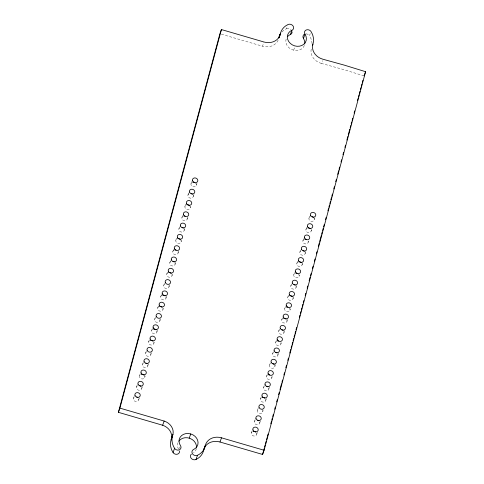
<?xml version="1.0" encoding="UTF-8"?>
<svg xmlns="http://www.w3.org/2000/svg" width="484" height="484" viewBox="0 0 484 484"><rect width="100%" height="100%" fill="white"/><g stroke="black" fill="none" stroke-linecap="round" stroke-linejoin="round"><path stroke-width="0.36" stroke-dasharray="2.42 1.81" d="M191.005 183.726L191.761 181.627M187.974 195.028L188.73 192.928M184.942 206.329L185.699 204.23M181.911 217.631L182.668 215.531M178.88 228.926L179.637 226.833M175.855 240.227L176.606 238.128M196.244 185.257L197 183.164M172.824 251.529L173.581 249.429M193.213 196.558L193.969 194.459M169.793 262.83L170.549 260.731M190.188 207.86L190.69 206.462M166.762 274.132L167.518 272.032M187.157 219.161L187.913 217.062M163.731 285.433L164.487 283.334M184.126 230.463L184.882 228.363M160.7 296.728L161.456 294.635M181.095 241.758L181.597 240.36M157.675 308.03L158.425 305.93M178.064 253.059L178.82 250.966M154.644 319.331L155.4 317.232M175.039 264.361L175.789 262.261M151.613 330.632L152.369 328.533M172.008 275.662L172.51 274.265M148.582 341.934L149.338 339.835M168.977 286.964L169.733 284.864M145.551 353.229L146.307 351.136M165.945 298.265L166.702 296.166M142.526 364.531L143.276 362.437M162.914 309.56L163.417 308.163M139.495 375.832L140.251 373.733M159.883 320.862L160.64 318.768M136.464 387.133L137.22 385.034M156.858 332.163L157.609 330.064M133.433 398.435L134.189 396.336M153.827 343.465L154.329 342.067M150.796 354.766L151.553 352.667M221.351 34.182L262.503 46.21L263.762 42.713M147.765 366.067L148.521 363.968M144.734 377.363L145.242 375.965M141.709 388.664L142.459 386.565M138.678 399.966L139.434 397.866M282.051 31.914A17.109 14.635 19.8 0 1 286.516 28.725L287.526 25.924M293.655 50.197L294.659 47.402M312.023 43.59A18.664 15.966 19.8 0 0 309.488 35.719L310.244 33.62M179.522 448.438L180.024 447.041M364.089 75.897L342.872 69.357L321.491 63.446L322.495 60.651M308.967 218.205L309.724 216.106M305.936 229.501L306.693 227.407M302.911 240.802L303.662 238.709M299.88 252.103L300.637 250.004M296.849 263.405L297.606 261.306M293.818 274.706L294.575 272.607M314.213 219.736L314.969 217.637M290.787 286.008L291.543 283.908M311.182 231.037L311.684 229.64M287.756 297.303L288.512 295.21M308.151 242.339L308.653 240.935M284.731 308.604L285.481 306.511M305.12 253.634L305.876 251.541M281.7 319.906L282.456 317.806M302.095 264.936L302.845 262.836M278.669 331.207L279.425 329.108M299.064 276.237L299.566 274.839M275.638 342.509L276.394 340.409M296.033 287.538L296.789 285.439M272.607 353.81L273.363 351.711M293.002 298.84L293.758 296.74M269.582 365.105L270.332 363.012M289.97 310.141L290.473 308.738M266.551 376.407L267.307 374.307M286.939 321.436L287.696 319.343M263.52 387.708L264.276 385.609M283.914 332.738L284.665 330.639M260.489 399.01L261.245 396.91M280.883 344.039L281.385 342.642M257.458 410.311L258.214 408.212M277.852 355.341L278.609 353.241M254.427 421.612L255.183 419.513M274.821 366.642L275.577 364.543M251.402 432.908L252.152 430.814M271.79 377.937L272.298 376.54M268.759 389.239L269.515 387.146M265.734 400.54L266.484 398.441M262.703 411.842L263.205 410.444M259.672 423.143L260.428 421.044M256.641 434.444L257.397 432.345M180.308 239.423A2.735 2.335 19.8 0 1 180.441 242.786A2.735 2.335 19.8 0 1 176.636 242.569A2.735 2.335 19.8 0 1 176.509 239.199M178.015 251.831A2.735 2.335 19.8 0 1 176.23 254.638A2.735 2.335 19.8 0 1 172.873 252.763A2.735 2.335 19.8 0 1 174.657 249.956M184.077 229.228A2.735 2.335 19.8 0 1 180.901 231.957A2.735 2.335 19.8 0 1 179.54 227.903M174.99 263.127A2.735 2.335 19.8 0 1 173.199 265.934A2.735 2.335 19.8 0 1 169.842 264.064A2.735 2.335 19.8 0 1 171.626 261.257M171.959 274.428A2.735 2.335 19.8 0 1 168.777 277.157A2.735 2.335 19.8 0 1 167.416 273.103M168.928 285.729A2.735 2.335 19.8 0 1 165.746 288.458A2.735 2.335 19.8 0 1 164.385 284.404M165.897 297.031A2.735 2.335 19.8 0 1 164.112 299.838A2.735 2.335 19.8 0 1 160.748 297.962A2.735 2.335 19.8 0 1 162.539 295.155M256.593 433.21A2.735 2.335 19.8 0 1 253.416 435.939A2.735 2.335 19.8 0 1 252.055 431.885M195.457 182.922A2.735 2.335 19.8 0 1 195.246 186.534A2.735 2.335 19.8 0 1 191.228 185.36A2.735 2.335 19.8 0 1 192.838 182.153M189.401 205.518A2.735 2.335 19.8 0 1 189.183 209.13A2.735 2.335 19.8 0 1 185.166 207.957A2.735 2.335 19.8 0 1 186.776 204.756M193.17 195.324A2.735 2.335 19.8 0 1 191.38 198.131A2.735 2.335 19.8 0 1 188.022 196.262A2.735 2.335 19.8 0 1 189.807 193.455M187.108 217.927A2.735 2.335 19.8 0 1 183.926 220.656A2.735 2.335 19.8 0 1 182.565 216.602M283.866 331.504A2.735 2.335 19.8 0 1 280.684 334.232A2.735 2.335 19.8 0 1 279.322 330.179M280.835 342.805A2.735 2.335 19.8 0 1 277.653 345.534A2.735 2.335 19.8 0 1 276.291 341.48M277.804 354.106A2.735 2.335 19.8 0 1 274.622 356.835A2.735 2.335 19.8 0 1 273.26 352.782M274.035 364.301A2.735 2.335 19.8 0 1 274.168 367.665A2.735 2.335 19.8 0 1 270.362 367.447A2.735 2.335 19.8 0 1 270.235 364.083M271.742 376.709A2.735 2.335 19.8 0 1 268.566 379.432A2.735 2.335 19.8 0 1 267.204 375.378M268.711 388.011A2.735 2.335 19.8 0 1 265.534 390.733A2.735 2.335 19.8 0 1 264.173 386.68M265.686 399.306A2.735 2.335 19.8 0 1 262.503 402.035A2.735 2.335 19.8 0 1 261.142 397.981M261.917 409.5A2.735 2.335 19.8 0 1 262.05 412.87A2.735 2.335 19.8 0 1 258.244 412.652A2.735 2.335 19.8 0 1 258.111 409.282M259.624 421.909A2.735 2.335 19.8 0 1 256.447 424.637A2.735 2.335 19.8 0 1 255.086 420.584M313.426 217.395A2.735 2.335 19.8 0 1 313.209 221.006A2.735 2.335 19.8 0 1 309.191 219.833A2.735 2.335 19.8 0 1 310.807 216.626M311.133 229.803A2.735 2.335 19.8 0 1 307.957 232.532A2.735 2.335 19.8 0 1 306.596 228.478M308.102 241.105A2.735 2.335 19.8 0 1 304.926 243.833A2.735 2.335 19.8 0 1 303.565 239.774M305.071 252.406A2.735 2.335 19.8 0 1 301.895 255.128A2.735 2.335 19.8 0 1 300.534 251.075M302.046 263.701A2.735 2.335 19.8 0 1 298.864 266.43A2.735 2.335 19.8 0 1 297.503 262.376M298.277 273.896A2.735 2.335 19.8 0 1 298.41 277.265A2.735 2.335 19.8 0 1 294.605 277.048A2.735 2.335 19.8 0 1 294.472 273.678M295.984 286.304A2.735 2.335 19.8 0 1 292.802 289.033A2.735 2.335 19.8 0 1 291.441 284.979M292.953 297.606A2.735 2.335 19.8 0 1 289.777 300.334A2.735 2.335 19.8 0 1 288.416 296.281M289.184 307.8A2.735 2.335 19.8 0 1 288.966 311.412A2.735 2.335 19.8 0 1 284.955 310.238A2.735 2.335 19.8 0 1 286.564 307.031M286.891 320.208A2.735 2.335 19.8 0 1 283.715 322.931A2.735 2.335 19.8 0 1 282.353 318.877M138.63 398.731A2.735 2.335 19.8 0 1 135.447 401.46A2.735 2.335 19.8 0 1 134.086 397.406M321.491 63.446A13.219 11.307 19.8 0 1 311.412 48.315A18.664 15.966 19.8 0 0 311.557 47.807M305.955 33.916A3.563 3.049 19.8 0 1 309.488 35.719M304.418 45.448A9.692 8.288 19.8 0 1 291.943 49.628A9.692 8.288 19.8 0 1 286.619 37.885M286.516 28.725A3.715 3.176 19.8 0 1 290.957 29.5M278.137 40.178A13.667 11.689 19.8 0 1 262.503 46.21M141.661 387.43A2.735 2.335 19.8 0 1 138.478 390.158A2.735 2.335 19.8 0 1 137.117 386.105M162.866 308.332A2.735 2.335 19.8 0 1 161.081 311.139A2.735 2.335 19.8 0 1 157.724 309.264A2.735 2.335 19.8 0 1 159.508 306.457M159.835 319.634A2.735 2.335 19.8 0 1 156.659 322.356A2.735 2.335 19.8 0 1 155.297 318.303M156.81 330.929A2.735 2.335 19.8 0 1 153.628 333.657A2.735 2.335 19.8 0 1 152.266 329.604M153.779 342.23A2.735 2.335 19.8 0 1 150.597 344.959A2.735 2.335 19.8 0 1 149.235 340.905M150.748 353.532A2.735 2.335 19.8 0 1 147.572 356.26A2.735 2.335 19.8 0 1 146.21 352.207M147.717 364.833A2.735 2.335 19.8 0 1 144.541 367.556A2.735 2.335 19.8 0 1 143.179 363.502M143.948 375.027A2.735 2.335 19.8 0 1 143.736 378.639A2.735 2.335 19.8 0 1 139.719 377.466A2.735 2.335 19.8 0 1 141.328 374.259M196.316 448.813A9.674 8.27 19.8 0 1 193.588 452.788M178.517 449.116A9.674 8.27 19.8 0 1 178.015 442.63"/><path stroke-width="0.73" d="M171.457 438.486A12.36 10.575 19.8 0 0 162.642 425.248L118.405 412.32L119.911 408.121L164.149 421.05A12.36 10.575 19.8 0 1 172.969 434.293L171.076 439.902A18.61 15.918 19.8 0 0 173.072 452.534A3.545 3.031 19.8 0 0 177.271 454.21A3.545 3.031 19.8 0 0 179.503 451.009M172.951 434.354L171.076 439.902M118.405 412.32L219.905 33.759L221.418 29.56L264.016 42.011A13.667 11.689 19.8 0 0 280.151 34.545L280.532 33.13A17.109 14.635 19.8 0 1 288.028 24.527A3.715 3.176 19.8 0 1 293.068 26.009A3.715 3.176 19.8 0 1 291.876 30.353L290.37 34.545A9.626 8.234 19.8 0 0 287.605 36.584M119.911 408.121L221.418 29.56M191.392 454.137A3.709 3.176 19.8 0 0 191.265 458.378A3.709 3.176 19.8 0 0 196.014 459.467A17.097 14.623 19.8 0 0 203.468 450.888L203.849 449.479M203.468 450.888L205.355 445.28A13.667 11.689 19.8 0 1 221.497 437.814L264.095 450.259L365.595 71.699L344.384 65.159L322.997 59.248A13.219 11.307 19.8 0 1 312.924 44.117A18.664 15.966 19.8 0 0 311 31.52A3.563 3.049 19.8 0 0 306.166 30.014A3.563 3.049 19.8 0 0 304.987 34.182A9.692 8.288 19.8 0 1 301.841 45.484A9.692 8.288 19.8 0 1 288.724 41.551A9.692 8.288 19.8 0 1 291.858 30.25M204.69 447.343A13.667 11.689 19.8 0 1 219.984 442.007L262.582 454.458L264.149 448.62M264.536 447.162L265.123 444.977M265.516 443.513L266.103 441.329M266.496 439.871L267.083 437.681M267.471 436.223L268.057 434.033M270.798 423.821L271.385 421.637M271.778 420.173L272.359 417.988M272.752 416.53L273.339 414.34M274.706 409.234L275.293 407.044M276.666 401.938L277.253 399.754M278.621 394.648L279.207 392.457M279.988 389.541L281.555 383.703M281.942 382.245L282.529 380.055M283.902 374.955L284.489 372.765M285.856 367.659L286.443 365.468M287.811 360.362L288.397 358.178M289.771 353.072L290.745 349.424M291.138 347.966L291.725 345.776M292.112 344.318L292.699 342.127M293.092 340.669L293.679 338.479M294.072 337.021L294.659 334.837M295.046 333.373L295.633 331.189M296.026 329.731L296.613 327.541M299.354 317.329L299.941 315.138M300.328 313.68L300.915 311.496M301.308 310.032L301.895 307.848M302.282 306.39L302.869 304.2M303.262 302.742L303.849 300.552M305.216 295.446L305.803 293.256M307.177 288.155L307.763 285.965M309.131 280.859L310.111 277.211M310.498 275.753L311.085 273.563M312.452 268.457L313.039 266.273M314.412 261.166L314.999 258.976M316.367 253.87L316.953 251.68M318.321 246.574L319.301 242.932M319.694 241.474L321.255 235.635M321.648 234.177L322.235 231.987M322.622 230.529L323.209 228.339M323.602 226.881L324.189 224.697M325.557 219.591L326.143 217.401M327.904 210.836L328.491 208.646M328.884 207.188L329.471 204.998M329.864 203.54L330.445 201.356M330.838 199.892L331.425 197.708M331.818 196.25L332.405 194.06M333.772 188.954L334.359 186.763M335.727 181.657L336.313 179.473M337.687 174.367L338.661 170.719M339.054 169.261L339.641 167.071M341.008 161.965L341.595 159.774M342.962 154.674L343.549 152.484M344.923 147.378L345.509 145.188M346.877 140.082L347.857 136.434M348.244 134.975L349.811 129.143M350.198 127.685L350.785 125.495M351.178 124.037L351.765 121.847M352.158 120.389L352.745 118.199M354.113 113.093L354.699 110.909M357.44 100.696L358.027 98.506M358.414 97.048L359.001 94.858M359.394 93.4L359.981 91.216M360.368 89.752L360.955 87.568M361.348 86.11L361.935 83.92M362.328 82.462L362.915 80.271M172.588 435.703L172.607 435.648A18.61 15.918 19.8 0 0 174.579 448.335L173.072 452.534M280.532 33.13L279.02 37.322A17.109 14.635 19.8 0 1 280.563 33.826M278.893 38.036L280.151 34.545M162.642 425.248L164.149 421.05M304.987 34.182L303.474 38.381A3.563 3.049 19.8 0 1 303.637 34.939M312.416 45.52L312.924 44.117M189.238 438.129L190.75 433.936M196.014 459.467L197.526 455.275A17.097 14.623 19.8 0 0 204.98 446.696M204.097 448.777L205.355 445.28M219.984 442.007L221.497 437.814M364.089 75.897L365.595 71.699M262.582 454.458L264.095 450.259M177.688 238.654A2.735 2.335 19.8 0 1 180.308 239.423M182.111 227.432A2.735 2.335 19.8 0 1 183.339 228.121M174.657 249.956A2.735 2.335 19.8 0 1 176.049 250.034M173.018 261.336A2.735 2.335 19.8 0 1 174.252 262.019M168.601 272.553A2.735 2.335 19.8 0 1 171.221 273.321M162.539 295.155A2.735 2.335 19.8 0 1 165.159 295.924M253.235 431.335A2.735 2.335 19.8 0 1 255.854 432.103M192.838 182.153A2.735 2.335 19.8 0 1 194.229 182.232M186.776 204.756A2.735 2.335 19.8 0 1 189.401 205.518M191.198 193.533A2.735 2.335 19.8 0 1 192.432 194.217M183.751 216.052A2.735 2.335 19.8 0 1 185.142 216.136M281.894 329.713A2.735 2.335 19.8 0 1 283.128 330.397M277.477 340.936A2.735 2.335 19.8 0 1 278.869 341.014M275.838 352.316A2.735 2.335 19.8 0 1 277.066 352.999M272.807 363.611A2.735 2.335 19.8 0 1 274.035 364.301M268.384 374.834A2.735 2.335 19.8 0 1 269.776 374.912M266.744 386.214A2.735 2.335 19.8 0 1 267.979 386.897M262.322 397.437A2.735 2.335 19.8 0 1 264.948 398.199M257.657 420.118A2.735 2.335 19.8 0 1 258.886 420.802M312.198 216.711A2.735 2.335 19.8 0 1 313.426 217.395M307.776 227.928A2.735 2.335 19.8 0 1 310.395 228.696M304.745 239.229A2.735 2.335 19.8 0 1 306.136 239.308M303.105 250.609A2.735 2.335 19.8 0 1 304.333 251.299M298.682 261.832A2.735 2.335 19.8 0 1 301.308 262.594M295.651 273.133A2.735 2.335 19.8 0 1 297.049 273.212M294.018 284.513A2.735 2.335 19.8 0 1 295.246 285.197M289.595 295.73A2.735 2.335 19.8 0 1 292.215 296.498M286.564 307.031A2.735 2.335 19.8 0 1 287.956 307.11M283.533 318.333A2.735 2.335 19.8 0 1 286.153 319.101M136.663 396.94A2.735 2.335 19.8 0 1 137.892 397.624M197.526 455.275A3.709 3.176 19.8 0 1 192.493 453.817A3.709 3.176 19.8 0 1 193.63 449.473A9.674 8.27 19.8 0 0 196.601 438.147A9.674 8.27 19.8 0 0 183.472 434.36A9.674 8.27 19.8 0 0 180.49 445.679A3.545 3.031 19.8 0 1 179.401 449.805A3.545 3.031 19.8 0 1 174.579 448.335M303.94 34.654A3.563 3.049 19.8 0 1 304.279 34.406M303.414 38.454A9.626 8.234 19.8 0 1 304.738 43.947M292.106 31.859A3.715 3.176 19.8 0 1 290.37 34.545M204.073 448.747A13.667 11.689 19.8 0 1 204.357 448.033M139.688 385.639A2.735 2.335 19.8 0 1 140.923 386.323M159.508 306.457A2.735 2.335 19.8 0 1 162.128 307.225M153.446 329.059A2.735 2.335 19.8 0 1 156.072 329.822M150.421 340.355A2.735 2.335 19.8 0 1 153.041 341.123M145.751 363.036A2.735 2.335 19.8 0 1 146.979 363.726M141.328 374.259A2.735 2.335 19.8 0 1 143.948 375.027M178.826 441.178A9.638 8.246 19.8 0 1 190.079 438.419A9.638 8.246 19.8 0 1 196.456 447.984M177.41 237.263A2.735 2.335 19.8 0 0 181.954 238.594A2.735 2.335 19.8 0 0 180.593 234.54A2.735 2.335 19.8 0 0 177.41 237.263M174.379 248.564A2.735 2.335 19.8 0 0 178.923 249.895A2.735 2.335 19.8 0 0 177.561 245.842A2.735 2.335 19.8 0 0 174.379 248.564M180.441 225.968A2.735 2.335 19.8 0 0 184.985 227.292A2.735 2.335 19.8 0 0 183.624 223.239A2.735 2.335 19.8 0 0 180.441 225.968M171.354 259.866A2.735 2.335 19.8 0 0 175.892 261.191A2.735 2.335 19.8 0 0 174.53 257.137A2.735 2.335 19.8 0 0 171.354 259.866M168.323 271.167A2.735 2.335 19.8 0 0 172.861 272.492A2.735 2.335 19.8 0 0 171.499 268.438A2.735 2.335 19.8 0 0 168.323 271.167M165.292 282.468A2.735 2.335 19.8 0 0 169.83 283.793A2.735 2.335 19.8 0 0 168.468 279.74A2.735 2.335 19.8 0 0 165.292 282.468M162.261 293.77A2.735 2.335 19.8 0 0 166.805 295.095A2.735 2.335 19.8 0 0 165.443 291.041A2.735 2.335 19.8 0 0 162.261 293.77M252.957 429.949A2.735 2.335 19.8 0 0 257.5 431.274A2.735 2.335 19.8 0 0 256.139 427.221A2.735 2.335 19.8 0 0 252.957 429.949M192.559 180.762A2.735 2.335 19.8 0 0 197.103 182.093A2.735 2.335 19.8 0 0 195.742 178.039A2.735 2.335 19.8 0 0 192.559 180.762M186.503 203.365A2.735 2.335 19.8 0 0 191.041 204.69A2.735 2.335 19.8 0 0 189.68 200.636A2.735 2.335 19.8 0 0 186.503 203.365M189.534 192.063A2.735 2.335 19.8 0 0 194.072 193.394A2.735 2.335 19.8 0 0 192.711 189.341A2.735 2.335 19.8 0 0 189.534 192.063M183.472 214.666A2.735 2.335 19.8 0 0 188.01 215.991A2.735 2.335 19.8 0 0 186.649 211.938A2.735 2.335 19.8 0 0 183.472 214.666M280.23 328.243A2.735 2.335 19.8 0 0 284.767 329.574A2.735 2.335 19.8 0 0 283.406 325.52A2.735 2.335 19.8 0 0 280.23 328.243M277.199 339.544A2.735 2.335 19.8 0 0 281.736 340.869A2.735 2.335 19.8 0 0 280.375 336.816A2.735 2.335 19.8 0 0 277.199 339.544M274.168 350.846A2.735 2.335 19.8 0 0 278.705 352.171A2.735 2.335 19.8 0 0 277.344 348.117A2.735 2.335 19.8 0 0 274.168 350.846M271.137 362.147A2.735 2.335 19.8 0 0 275.68 363.472A2.735 2.335 19.8 0 0 274.319 359.418A2.735 2.335 19.8 0 0 271.137 362.147M268.106 373.442A2.735 2.335 19.8 0 0 272.649 374.773A2.735 2.335 19.8 0 0 271.288 370.72A2.735 2.335 19.8 0 0 268.106 373.442M265.081 384.744A2.735 2.335 19.8 0 0 269.618 386.075A2.735 2.335 19.8 0 0 268.257 382.021A2.735 2.335 19.8 0 0 265.081 384.744M262.05 396.045A2.735 2.335 19.8 0 0 266.587 397.37A2.735 2.335 19.8 0 0 265.226 393.317A2.735 2.335 19.8 0 0 262.05 396.045M259.019 407.346A2.735 2.335 19.8 0 0 263.556 408.671A2.735 2.335 19.8 0 0 262.195 404.618A2.735 2.335 19.8 0 0 259.019 407.346M255.988 418.648A2.735 2.335 19.8 0 0 260.531 419.973A2.735 2.335 19.8 0 0 259.17 415.919A2.735 2.335 19.8 0 0 255.988 418.648M310.528 215.241A2.735 2.335 19.8 0 0 315.066 216.566A2.735 2.335 19.8 0 0 313.705 212.512A2.735 2.335 19.8 0 0 310.528 215.241M307.497 226.542A2.735 2.335 19.8 0 0 312.041 227.867A2.735 2.335 19.8 0 0 310.68 223.814A2.735 2.335 19.8 0 0 307.497 226.542M304.466 237.844A2.735 2.335 19.8 0 0 309.01 239.169A2.735 2.335 19.8 0 0 307.649 235.115A2.735 2.335 19.8 0 0 304.466 237.844M301.435 249.139A2.735 2.335 19.8 0 0 305.979 250.47A2.735 2.335 19.8 0 0 304.618 246.417A2.735 2.335 19.8 0 0 301.435 249.139M298.41 260.44A2.735 2.335 19.8 0 0 302.948 261.771A2.735 2.335 19.8 0 0 301.586 257.718A2.735 2.335 19.8 0 0 298.41 260.44M295.379 271.742A2.735 2.335 19.8 0 0 299.917 273.067A2.735 2.335 19.8 0 0 298.555 269.013A2.735 2.335 19.8 0 0 295.379 271.742M292.348 283.043A2.735 2.335 19.8 0 0 296.886 284.368A2.735 2.335 19.8 0 0 295.524 280.315A2.735 2.335 19.8 0 0 292.348 283.043M289.317 294.345A2.735 2.335 19.8 0 0 293.861 295.67A2.735 2.335 19.8 0 0 292.499 291.616A2.735 2.335 19.8 0 0 289.317 294.345M286.286 305.646A2.735 2.335 19.8 0 0 290.83 306.971A2.735 2.335 19.8 0 0 289.468 302.917A2.735 2.335 19.8 0 0 286.286 305.646M283.255 316.941A2.735 2.335 19.8 0 0 287.798 318.272A2.735 2.335 19.8 0 0 286.437 314.219A2.735 2.335 19.8 0 0 283.255 316.941M134.994 395.47A2.735 2.335 19.8 0 0 139.531 396.795A2.735 2.335 19.8 0 0 138.17 392.742A2.735 2.335 19.8 0 0 134.994 395.47M138.025 384.169A2.735 2.335 19.8 0 0 142.562 385.5A2.735 2.335 19.8 0 0 141.201 381.446A2.735 2.335 19.8 0 0 138.025 384.169M156.199 316.367A2.735 2.335 19.8 0 0 160.742 317.698A2.735 2.335 19.8 0 0 159.381 313.644A2.735 2.335 19.8 0 0 156.199 316.367M159.23 305.065A2.735 2.335 19.8 0 0 163.773 306.396A2.735 2.335 19.8 0 0 162.412 302.343A2.735 2.335 19.8 0 0 159.23 305.065M153.174 327.668A2.735 2.335 19.8 0 0 157.711 328.993A2.735 2.335 19.8 0 0 156.35 324.939A2.735 2.335 19.8 0 0 153.174 327.668M150.143 338.969A2.735 2.335 19.8 0 0 154.68 340.294A2.735 2.335 19.8 0 0 153.319 336.241A2.735 2.335 19.8 0 0 150.143 338.969M147.112 350.271A2.735 2.335 19.8 0 0 151.655 351.596A2.735 2.335 19.8 0 0 150.294 347.542A2.735 2.335 19.8 0 0 147.112 350.271M144.081 361.572A2.735 2.335 19.8 0 0 148.624 362.897A2.735 2.335 19.8 0 0 147.263 358.844A2.735 2.335 19.8 0 0 144.081 361.572M141.05 372.868A2.735 2.335 19.8 0 0 145.593 374.199A2.735 2.335 19.8 0 0 144.232 370.145A2.735 2.335 19.8 0 0 141.05 372.868"/></g></svg>
